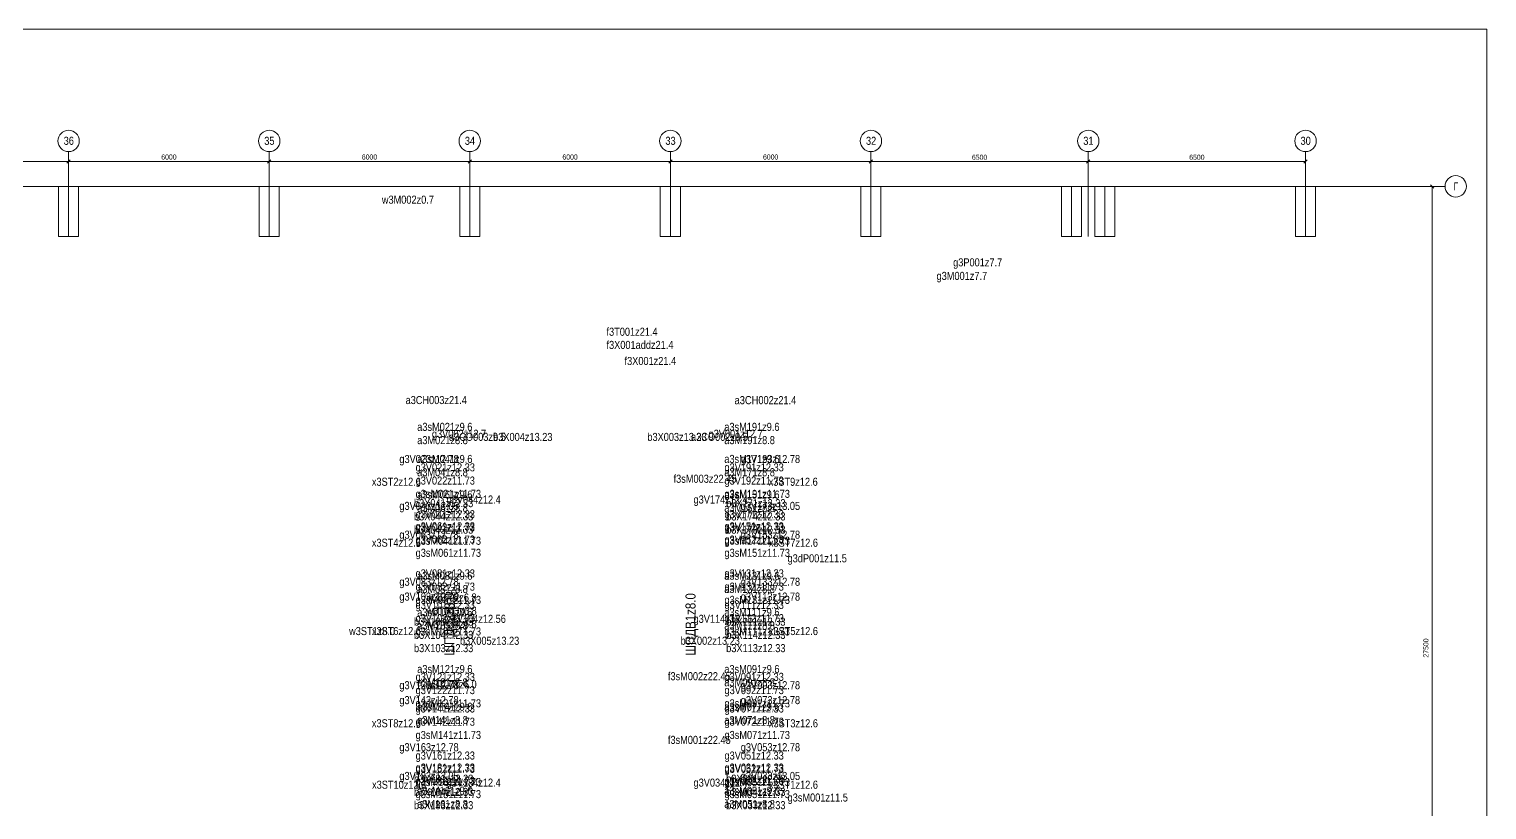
# Model space of a CAD drawing. Header units: millimetres. Extents: x 592 to 86706, y -44989 to -450.
# Drawn here: x 43101 to 86706, y -23796 to -450 of the extents above; entities that cross this region are included whole.
import ezdxf

# ---------------------------------------------------------------- set-up
doc = ezdxf.new("R2010")
doc.units = ezdxf.units.MM
doc.header["$MEASUREMENT"] = 0
doc.linetypes.add('осеваяX2', pattern=[4, 2.5, -0.5, 0.5, -0.5])
for name, color, linetype, lineweight in [('plan_params_1_2_reg_Ном._пера__7', 7, 'Continuous', 15), ('plan_params_air_Ном._пера__7', 7, 'Continuous', 15), ('plan_params_burnSt_Ном._пера__1', 7, 'Continuous', 15), ('plan_params_burnSt_Ном._пера__7', 7, 'Continuous', 15), ('plan_params_gas_Ном._пера__1', 7, 'Continuous', 15), ('plan_params_ign_Ном._пера__7', 7, 'Continuous', 15), ('plan_params_racks_Ном._пера__7', 7, 'Continuous', 15), ('plan_params_saf_Ном._пера__7', 7, 'Continuous', 15), ('plan_params_smoke_Ном._пера__1', 7, 'Continuous', 15), ('plan_params_water_Ном._пера__1', 7, 'Continuous', 15), ('plan_static#1_Ном._пера__1', 7, 'Continuous', 15), ('plan_static#1_Ном._пера__7', 7, 'Continuous', 15)]:
    doc.layers.add(name, color=color, linetype=linetype, lineweight=lineweight)
doc.styles.add('СГЕНЕРИР_СТИЛЬ_1', font='')
doc.styles.get('СГЕНЕРИР_СТИЛЬ_1').set_extended_font_data('Arial Narrow')

msp = doc.modelspace()

# ---------------------------------------------------------------- linework, layer by layer
at = {"layer": 'plan_static#1_Ном._пера__1', "color": 7, "linetype": 'осеваяX2', "lineweight": 15}
for p, q in [((44282, -6651), (44282, -4112)), ((50282, -6651), (50282, -4112)), ((56282, -6651), (56282, -4112)), ((62282, -6651), (62282, -4112)), ((68282, -6651), (68282, -4112)), ((74782, -6651), (74782, -4112)), ((81282, -6651), (81282, -4112)), ((74282, -6651), (74282, -5151)), ((75282, -6651), (75282, -5151)), ((84228, -5151), (85457, -5151))]:
    msp.add_line(p, q, dxfattribs=at)
at = {"layer": 'plan_static#1_Ном._пера__7', "color": 7, "linetype": 'Continuous', "lineweight": 15}
for p, q in [((44282, -4608), (44282, -4355)), ((50282, -4608), (50282, -4355)), ((56282, -4608), (56282, -4355)), ((44282, -4405), (38282, -4405)), ((50282, -4405), (44282, -4405)), ((56282, -4405), (50282, -4405)), ((62282, -4405), (56282, -4405)), ((68282, -4405), (62282, -4405)), ((74782, -4405), (68282, -4405)), ((81282, -4405), (74782, -4405)), ((1982, -5151), (84228, -5151)), ((84850, -5151), (85118, -5151)), ((85068, -32651), (85068, -5151)), ((67982, -6500), (67982, -6350)), ((80982, -6500), (80982, -6350))]:
    msp.add_line(p, q, dxfattribs=at)
for points in [[(592, -44989), (86706, -44989), (86706, -450), (592, -450)], [(43982, -6651), (44582, -6651), (44582, -5151), (43982, -5151)], [(49982, -6651), (50582, -6651), (50582, -5151), (49982, -5151)], [(55982, -6651), (56582, -6651), (56582, -5151), (55982, -5151)], [(61982, -6651), (62582, -6651), (62582, -5151), (61982, -5151)], [(67982, -6651), (68582, -6651), (68582, -5151), (67982, -5151)], [(73982, -6651), (74582, -6651), (74582, -5151), (73982, -5151)], [(74982, -6651), (75582, -6651), (75582, -5151), (74982, -5151)], [(80982, -6651), (81582, -6651), (81582, -5151), (80982, -5151)]]:
    msp.add_lwpolyline(points, close=True, dxfattribs=at)
for points in [[(44332, -4355), (44232, -4455)], [(50332, -4355), (50232, -4455)], [(56332, -4355), (56232, -4455)], [(62232, -4455), (62332, -4355)], [(68232, -4455), (68332, -4355)], [(74732, -4455), (74832, -4355)], [(81232, -4455), (81332, -4355)], [(85118, -5201), (85018, -5101)]]:
    msp.add_lwpolyline(points, dxfattribs=at)
for centre in [(44282, -3792), (50282, -3792), (56282, -3792), (62282, -3792), (68282, -3792), (74782, -3792), (81282, -3792), (85777, -5151)]:
    msp.add_circle(centre, 320, dxfattribs=at)

# ---------------------------------------------------------------- texts
at = {"layer": 'plan_params_1_2_reg_Ном._пера__7', "color": 7, "linetype": 'Continuous', "lineweight": 15, "char_height": 240, "attachment_point": 1, "line_spacing_factor": 0.990084, "style": 'СГЕНЕРИР_СТИЛЬ_1'}
for s, insert in [('\\A1;{\\pql;\\fArial Narrow|b0|i0|c204|p34;g3V\\fArial Narrow|b0|i0|c204|p34;02\\fArial Narrow|b0|i0|c204|p34;1z12.33\\P\\pql;\\fArial Narrow|b0|i0|c204|p34;g3V\\fArial Narrow|b0|i0|c204|p34;02\\fArial Narrow|b0|i0|c204|p34;2z11.73\\P\\pql;\\fArial Narrow|b0|i0|c204|p34;g3sM\\fArial Narrow|b0|i0|c204|p34;02\\fArial Narrow|b0|i0|c204|p34;1z11.73}', (54662, -13434)), ('\\A1;{\\pql;\\fArial Narrow|b0|i0|c204|p34;g3V1\\fArial Narrow|b0|i0|c204|p34;9\\fArial Narrow|b0|i0|c204|p34;1z12.33\\P\\pql;\\fArial Narrow|b0|i0|c204|p34;g3V1\\fArial Narrow|b0|i0|c204|p34;9\\fArial Narrow|b0|i0|c204|p34;2z11.73\\P\\pql;\\fArial Narrow|b0|i0|c204|p34;g3sM1\\fArial Narrow|b0|i0|c204|p34;9\\fArial Narrow|b0|i0|c204|p34;1z11.73}', (63902, -13434)), ('\\A1;{\\pql;\\fArial Narrow|b0|i0|c204|p34;g3V\\fArial Narrow|b0|i0|c204|p34;0\\fArial Narrow|b0|i0|c204|p34;4\\fArial Narrow|b0|i0|c204|p34;1z12.33\\P\\pql;\\fArial Narrow|b0|i0|c204|p34;g3V0\\fArial Narrow|b0|i0|c204|p34;4\\fArial Narrow|b0|i0|c204|p34;2z11.73\\P\\pql;\\fArial Narrow|b0|i0|c204|p34;g3sM0\\fArial Narrow|b0|i0|c204|p34;4\\fArial Narrow|b0|i0|c204|p34;1z11.73}', (54662, -14837)), ('\\A1;{\\pql;\\fArial Narrow|b0|i0|c204|p34;g3V\\fArial Narrow|b0|i0|c204|p34;0\\fArial Narrow|b0|i0|c204|p34;6\\fArial Narrow|b0|i0|c204|p34;1z12.33\\P\\pql;\\fArial Narrow|b0|i0|c204|p34;g3V0\\fArial Narrow|b0|i0|c204|p34;6\\fArial Narrow|b0|i0|c204|p34;2z11.73\\P\\pql;\\fArial Narrow|b0|i0|c204|p34;g3sM0\\fArial Narrow|b0|i0|c204|p34;6\\fArial Narrow|b0|i0|c204|p34;1z11.73}', (54662, -15197)), ('\\A1;{\\pql;\\fArial Narrow|b0|i0|c204|p34;g3V1\\fArial Narrow|b0|i0|c204|p34;7\\fArial Narrow|b0|i0|c204|p34;1z12.33\\P\\pql;\\fArial Narrow|b0|i0|c204|p34;g3V1\\fArial Narrow|b0|i0|c204|p34;7\\fArial Narrow|b0|i0|c204|p34;2z11.73\\P\\pql;\\fArial Narrow|b0|i0|c204|p34;g3sM1\\fArial Narrow|b0|i0|c204|p34;7\\fArial Narrow|b0|i0|c204|p34;1z11.73}', (63902, -14835)), ('\\A1;{\\pql;\\fArial Narrow|b0|i0|c204|p34;g3V1\\fArial Narrow|b0|i0|c204|p34;5\\fArial Narrow|b0|i0|c204|p34;1z12.33\\P\\pql;\\fArial Narrow|b0|i0|c204|p34;g3V1\\fArial Narrow|b0|i0|c204|p34;5\\fArial Narrow|b0|i0|c204|p34;2z11.73\\P\\pql;\\fArial Narrow|b0|i0|c204|p34;g3sM1\\fArial Narrow|b0|i0|c204|p34;5\\fArial Narrow|b0|i0|c204|p34;1z11.73}', (63902, -15197)), ('\\A1;{\\pql;\\fArial Narrow|b0|i0|c204|p34;g3V\\fArial Narrow|b0|i0|c204|p34;08\\fArial Narrow|b0|i0|c204|p34;1z12.33\\P\\pql;\\fArial Narrow|b0|i0|c204|p34;g3V\\fArial Narrow|b0|i0|c204|p34;08\\fArial Narrow|b0|i0|c204|p34;2z11.73\\P\\pql;\\fArial Narrow|b0|i0|c204|p34;g3sM\\fArial Narrow|b0|i0|c204|p34;08\\fArial Narrow|b0|i0|c204|p34;1z11.73}', (54662, -16605)), ('\\A1;{\\pql;\\fArial Narrow|b0|i0|c204|p34;g3V\\fArial Narrow|b0|i0|c204|p34;13\\fArial Narrow|b0|i0|c204|p34;1z12.33\\P\\pql;\\fArial Narrow|b0|i0|c204|p34;g3V1\\fArial Narrow|b0|i0|c204|p34;3\\fArial Narrow|b0|i0|c204|p34;2z11.73\\P\\pql;\\fArial Narrow|b0|i0|c204|p34;g3sM1\\fArial Narrow|b0|i0|c204|p34;3\\fArial Narrow|b0|i0|c204|p34;1z11.73}', (63902, -16605)), ('\\A1;{\\pql;\\fArial Narrow|b0|i0|c204|p34;g3V\\fArial Narrow|b0|i0|c204|p34;1\\fArial Narrow|b0|i0|c204|p34;0\\fArial Narrow|b0|i0|c204|p34;1z12.33\\P\\pql;\\fArial Narrow|b0|i0|c204|p34;g3V1\\fArial Narrow|b0|i0|c204|p34;0\\fArial Narrow|b0|i0|c204|p34;2z11.73\\P\\pql;\\fArial Narrow|b0|i0|c204|p34;g3sM1\\fArial Narrow|b0|i0|c204|p34;0\\fArial Narrow|b0|i0|c204|p34;1z11.73}', (54662, -17549)), ('\\A1;{\\pql;\\fArial Narrow|b0|i0|c204|p34;g3V\\fArial Narrow|b0|i0|c204|p34;11\\fArial Narrow|b0|i0|c204|p34;1z12.33\\P\\pql;\\fArial Narrow|b0|i0|c204|p34;g3V\\fArial Narrow|b0|i0|c204|p34;11\\fArial Narrow|b0|i0|c204|p34;2z11.73\\P\\pql;\\fArial Narrow|b0|i0|c204|p34;g3sM\\fArial Narrow|b0|i0|c204|p34;11\\fArial Narrow|b0|i0|c204|p34;1z11.73}', (63902, -17549)), ('\\A1;{\\pql;\\fArial Narrow|b0|i0|c204|p34;g3V\\fArial Narrow|b0|i0|c204|p34;1\\fArial Narrow|b0|i0|c204|p34;2\\fArial Narrow|b0|i0|c204|p34;1z12.33\\P\\pql;\\fArial Narrow|b0|i0|c204|p34;g3V1\\fArial Narrow|b0|i0|c204|p34;2\\fArial Narrow|b0|i0|c204|p34;2z11.73\\P\\pql;\\fArial Narrow|b0|i0|c204|p34;g3sM1\\fArial Narrow|b0|i0|c204|p34;2\\fArial Narrow|b0|i0|c204|p34;1z11.73}', (54662, -19699)), ('\\A1;{\\pql;\\fArial Narrow|b0|i0|c204|p34;g3V0\\fArial Narrow|b0|i0|c204|p34;9\\fArial Narrow|b0|i0|c204|p34;1z12.33\\P\\pql;\\fArial Narrow|b0|i0|c204|p34;g3V0\\fArial Narrow|b0|i0|c204|p34;9\\fArial Narrow|b0|i0|c204|p34;2z11.73\\P\\pql;\\fArial Narrow|b0|i0|c204|p34;g3sM0\\fArial Narrow|b0|i0|c204|p34;9\\fArial Narrow|b0|i0|c204|p34;1z11.73}', (63902, -19699)), ('\\A1;{\\pql;\\fArial Narrow|b0|i0|c204|p34;g3V\\fArial Narrow|b0|i0|c204|p34;1\\fArial Narrow|b0|i0|c204|p34;4\\fArial Narrow|b0|i0|c204|p34;1z12.33\\P\\pql;\\fArial Narrow|b0|i0|c204|p34;g3V1\\fArial Narrow|b0|i0|c204|p34;4\\fArial Narrow|b0|i0|c204|p34;2z11.73\\P\\pql;\\fArial Narrow|b0|i0|c204|p34;g3sM1\\fArial Narrow|b0|i0|c204|p34;4\\fArial Narrow|b0|i0|c204|p34;1z11.73}', (54662, -20645)), ('\\A1;{\\pql;\\fArial Narrow|b0|i0|c204|p34;g3V0\\fArial Narrow|b0|i0|c204|p34;7\\fArial Narrow|b0|i0|c204|p34;1z12.33\\P\\pql;\\fArial Narrow|b0|i0|c204|p34;g3V0\\fArial Narrow|b0|i0|c204|p34;7\\fArial Narrow|b0|i0|c204|p34;2z11.73\\P\\pql;\\fArial Narrow|b0|i0|c204|p34;g3sM0\\fArial Narrow|b0|i0|c204|p34;7\\fArial Narrow|b0|i0|c204|p34;1z11.73}', (63902, -20645)), ('\\A1;{\\pql;\\fArial Narrow|b0|i0|c204|p34;g3V\\fArial Narrow|b0|i0|c204|p34;1\\fArial Narrow|b0|i0|c204|p34;6\\fArial Narrow|b0|i0|c204|p34;1z12.33\\P\\pql;\\fArial Narrow|b0|i0|c204|p34;g3V1\\fArial Narrow|b0|i0|c204|p34;6\\fArial Narrow|b0|i0|c204|p34;2z11.73\\P\\pql;\\fArial Narrow|b0|i0|c204|p34;g3sM1\\fArial Narrow|b0|i0|c204|p34;6\\fArial Narrow|b0|i0|c204|p34;1z11.73}', (54662, -22053)), ('\\A1;{\\pql;\\fArial Narrow|b0|i0|c204|p34;g3V0\\fArial Narrow|b0|i0|c204|p34;5\\fArial Narrow|b0|i0|c204|p34;1z12.33\\P\\pql;\\fArial Narrow|b0|i0|c204|p34;g3V0\\fArial Narrow|b0|i0|c204|p34;5\\fArial Narrow|b0|i0|c204|p34;2z11.73\\P\\pql;\\fArial Narrow|b0|i0|c204|p34;g3sM0\\fArial Narrow|b0|i0|c204|p34;5\\fArial Narrow|b0|i0|c204|p34;1z11.73}', (63902, -22053)), ('\\A1;{\\pql;\\fArial Narrow|b0|i0|c204|p34;g3V\\fArial Narrow|b0|i0|c204|p34;18\\fArial Narrow|b0|i0|c204|p34;1z12.33\\P\\pql;\\fArial Narrow|b0|i0|c204|p34;g3V\\fArial Narrow|b0|i0|c204|p34;18\\fArial Narrow|b0|i0|c204|p34;2z11.73\\P\\pql;\\fArial Narrow|b0|i0|c204|p34;g3sM\\fArial Narrow|b0|i0|c204|p34;18\\fArial Narrow|b0|i0|c204|p34;1z11.73}', (54662, -22413)), ('\\A1;{\\pql;\\fArial Narrow|b0|i0|c204|p34;g3V0\\fArial Narrow|b0|i0|c204|p34;3\\fArial Narrow|b0|i0|c204|p34;1z12.33\\P\\pql;\\fArial Narrow|b0|i0|c204|p34;g3V0\\fArial Narrow|b0|i0|c204|p34;3\\fArial Narrow|b0|i0|c204|p34;2z11.73\\P\\pql;\\fArial Narrow|b0|i0|c204|p34;g3sM0\\fArial Narrow|b0|i0|c204|p34;3\\fArial Narrow|b0|i0|c204|p34;1z11.73}', (63902, -22413))]:
    msp.add_mtext(s, dxfattribs=dict(at, insert=insert))
at = {"layer": 'plan_params_air_Ном._пера__7', "color": 7, "linetype": 'Continuous', "lineweight": 15, "char_height": 240, "attachment_point": 1, "line_spacing_factor": 0.992811, "style": 'СГЕНЕРИР_СТИЛЬ_1'}
for s, insert in [('\\A1;{\\pql;\\fArial Narrow|b0|i0|c204|p34;a3sM\\fArial Narrow|b0|i0|c204|p34;02\\fArial Narrow|b0|i0|c204|p34;1z9.6\\P\\pql;\\fArial Narrow|b0|i0|c204|p34;a3M\\fArial Narrow|b0|i0|c204|p34;02\\fArial Narrow|b0|i0|c204|p34;1z8.8}', (54710, -12223)), ('\\A1;{\\pql;\\fArial Narrow|b0|i0|c204|p34;a3sM1\\fArial Narrow|b0|i0|c204|p34;9\\fArial Narrow|b0|i0|c204|p34;1z9.6\\P\\pql;\\fArial Narrow|b0|i0|c204|p34;a3M1\\fArial Narrow|b0|i0|c204|p34;9\\fArial Narrow|b0|i0|c204|p34;1z8.8}', (63896, -12223)), ('\\A1;{\\pql;\\fArial Narrow|b0|i0|c204|p34;a3sM\\fArial Narrow|b0|i0|c204|p34;04\\fArial Narrow|b0|i0|c204|p34;1z9.6\\P\\pql;\\fArial Narrow|b0|i0|c204|p34;a3M\\fArial Narrow|b0|i0|c204|p34;04\\fArial Narrow|b0|i0|c204|p34;1z8.8}', (54710, -13183)), ('\\A1;{\\pql;\\fArial Narrow|b0|i0|c204|p34;a3sM1\\fArial Narrow|b0|i0|c204|p34;7\\fArial Narrow|b0|i0|c204|p34;1z9.6\\P\\pql;\\fArial Narrow|b0|i0|c204|p34;a3M1\\fArial Narrow|b0|i0|c204|p34;7\\fArial Narrow|b0|i0|c204|p34;1z8.8}', (63896, -13183)), ('\\A1;{\\pql;\\fArial Narrow|b0|i0|c204|p34;a3sM\\fArial Narrow|b0|i0|c204|p34;06\\fArial Narrow|b0|i0|c204|p34;1z9.6\\P\\pql;\\fArial Narrow|b0|i0|c204|p34;a3M\\fArial Narrow|b0|i0|c204|p34;06\\fArial Narrow|b0|i0|c204|p34;1z8.8}', (54710, -14250)), ('\\A1;{\\pql;\\fArial Narrow|b0|i0|c204|p34;a3sM1\\fArial Narrow|b0|i0|c204|p34;5\\fArial Narrow|b0|i0|c204|p34;1z9.6\\P\\pql;\\fArial Narrow|b0|i0|c204|p34;a3M1\\fArial Narrow|b0|i0|c204|p34;5\\fArial Narrow|b0|i0|c204|p34;1z8.8}', (63896, -14250)), ('\\A1;{\\pql;\\fArial Narrow|b0|i0|c204|p34;a3sM\\fArial Narrow|b0|i0|c204|p34;08\\fArial Narrow|b0|i0|c204|p34;1z9.6\\P\\pql;\\fArial Narrow|b0|i0|c204|p34;a3M\\fArial Narrow|b0|i0|c204|p34;08\\fArial Narrow|b0|i0|c204|p34;1z8.8}', (54710, -16675)), ('\\A1;{\\pql;\\fArial Narrow|b0|i0|c204|p34;a3sM1\\fArial Narrow|b0|i0|c204|p34;3\\fArial Narrow|b0|i0|c204|p34;1z9.6\\P\\pql;\\fArial Narrow|b0|i0|c204|p34;a3M1\\fArial Narrow|b0|i0|c204|p34;3\\fArial Narrow|b0|i0|c204|p34;1z8.8}', (63896, -16675)), ('\\A1;{\\pql;\\fArial Narrow|b0|i0|c204|p34;a3sM1\\fArial Narrow|b0|i0|c204|p34;0\\fArial Narrow|b0|i0|c204|p34;1z9.6\\P\\pql;\\fArial Narrow|b0|i0|c204|p34;a3M1\\fArial Narrow|b0|i0|c204|p34;0\\fArial Narrow|b0|i0|c204|p34;1z8.8}', (54710, -17769)), ('\\A1;{\\pql;\\fArial Narrow|b0|i0|c204|p34;a3sM\\fArial Narrow|b0|i0|c204|p34;11\\fArial Narrow|b0|i0|c204|p34;1z9.6\\P\\pql;\\fArial Narrow|b0|i0|c204|p34;a3M\\fArial Narrow|b0|i0|c204|p34;11\\fArial Narrow|b0|i0|c204|p34;1z8.8}', (63896, -17769)), ('\\A1;{\\pql;\\fArial Narrow|b0|i0|c204|p34;a3sM1\\fArial Narrow|b0|i0|c204|p34;2\\fArial Narrow|b0|i0|c204|p34;1z9.6\\P\\pql;\\fArial Narrow|b0|i0|c204|p34;a3M1\\fArial Narrow|b0|i0|c204|p34;2\\fArial Narrow|b0|i0|c204|p34;1z8.8}', (54710, -19465)), ('\\A1;{\\pql;\\fArial Narrow|b0|i0|c204|p34;a3sM0\\fArial Narrow|b0|i0|c204|p34;9\\fArial Narrow|b0|i0|c204|p34;1z9.6\\P\\pql;\\fArial Narrow|b0|i0|c204|p34;a3M0\\fArial Narrow|b0|i0|c204|p34;9\\fArial Narrow|b0|i0|c204|p34;1z8.8}', (63896, -19465)), ('\\A1;{\\pql;\\fArial Narrow|b0|i0|c204|p34;a3sM\\fArial Narrow|b0|i0|c204|p34;14\\fArial Narrow|b0|i0|c204|p34;1z9.6\\P\\pql;\\fArial Narrow|b0|i0|c204|p34;a3M\\fArial Narrow|b0|i0|c204|p34;14\\fArial Narrow|b0|i0|c204|p34;1z8.8}', (54710, -20593)), ('\\A1;{\\pql;\\fArial Narrow|b0|i0|c204|p34;a3sM0\\fArial Narrow|b0|i0|c204|p34;7\\fArial Narrow|b0|i0|c204|p34;1z9.6\\P\\pql;\\fArial Narrow|b0|i0|c204|p34;a3M0\\fArial Narrow|b0|i0|c204|p34;7\\fArial Narrow|b0|i0|c204|p34;1z8.8}', (63896, -20593)), ('\\A1;{\\pql;\\fArial Narrow|b0|i0|c204|p34;a3sM\\fArial Narrow|b0|i0|c204|p34;16\\fArial Narrow|b0|i0|c204|p34;1z9.6\\P\\pql;\\fArial Narrow|b0|i0|c204|p34;a3M\\fArial Narrow|b0|i0|c204|p34;16\\fArial Narrow|b0|i0|c204|p34;1z8.8}', (54710, -23104)), ('\\A1;{\\pql;\\fArial Narrow|b0|i0|c204|p34;a3sM0\\fArial Narrow|b0|i0|c204|p34;5\\fArial Narrow|b0|i0|c204|p34;1z9.6\\P\\pql;\\fArial Narrow|b0|i0|c204|p34;a3M0\\fArial Narrow|b0|i0|c204|p34;5\\fArial Narrow|b0|i0|c204|p34;1z8.8}', (63896, -23104))]:
    msp.add_mtext(s, dxfattribs=dict(at, insert=insert))
at = {"layer": 'plan_params_burnSt_Ном._пера__1', "color": 7, "linetype": 'Continuous', "lineweight": 15, "char_height": 240, "style": 'СГЕНЕРИР_СТИЛЬ_1'}
for s, insert, attachment_point in [('\\A1;{\\pql;\\fArial Narrow|b0|i0|c204|p34;x3ST2z12.6}', (53353, -13865), 1), ('\\A1;{\\pql;\\fArial Narrow|b0|i0|c204|p34;x3ST9z12.\\fArial Narrow|b0|i0|c204|p34;6}', (65223, -13865), 1), ('\\A1;{\\pql;\\fArial Narrow|b0|i0|c204|p34;x3ST4z12.6}', (53353, -15688), 1), ('\\A1;{\\pqc;\\fArial Narrow|b0|i0|c204|p34;x3ST7z12.6}', (65963, -15688), 2), ('\\A1;{\\pql;\\fArial Narrow|b0|i0|c204|p34;x3ST6z12.6}', (53353, -18330), 1), ('\\A1;{\\pqc;\\fArial Narrow|b0|i0|c204|p34;x3ST5z12.6}', (65963, -18330), 2), ('\\A1;{\\pql;\\fArial Narrow|b0|i0|c204|p34;x3ST8z12.6}', (53353, -21088), 1), ('\\A1;{\\pqc;\\fArial Narrow|b0|i0|c204|p34;x3ST10z12.6}', (54169, -22925), 2)]:
    msp.add_mtext(s, dxfattribs=dict(at, insert=insert, attachment_point=attachment_point))
at = {"layer": 'plan_params_burnSt_Ном._пера__7', "color": 7, "linetype": 'Continuous', "lineweight": 15, "char_height": 240, "attachment_point": 2, "style": 'СГЕНЕРИР_СТИЛЬ_1'}
for s, insert in [('\\A1;{\\pqc;\\fArial Narrow|b0|i0|c204|p34;x3ST3z12.6}', (65963, -21088)), ('\\A1;{\\pqc;\\fArial Narrow|b0|i0|c204|p34;x3ST1z12.6}', (65963, -22925))]:
    msp.add_mtext(s, dxfattribs=dict(at, insert=insert))
at = {"layer": 'plan_params_gas_Ном._пера__1', "color": 7, "linetype": 'Continuous', "lineweight": 15, "char_height": 240, "attachment_point": 2, "style": 'СГЕНЕРИР_СТИЛЬ_1'}
for s, insert in [('\\A1;{\\pqc;\\fArial Narrow|b0|i0|c204|p34;g3P001z\\fArial Narrow|b0|i0|c204|p34;7.7}', (71475, -7304)), ('\\A1;{\\pqc;\\fArial Narrow|b0|i0|c204|p34;g3\\fArial Narrow|b0|i0|c204|p34;M\\fArial Narrow|b0|i0|c204|p34;001z7.7}', (71002, -7709)), ('\\A1;{\\pqc;\\fArial Narrow|b0|i0|c204|p34;g3V00\\fArial Narrow|b0|i0|c204|p34;2\\fArial Narrow|b0|i0|c204|p34;z12.7}', (55960, -12430)), ('\\A1;{\\pqc;\\fArial Narrow|b0|i0|c204|p34;b3X00\\fArial Narrow|b0|i0|c204|p34;4\\fArial Narrow|b0|i0|c204|p34;z13.23}', (57868, -12525)), ('\\A1;{\\pqc;\\fArial Narrow|b0|i0|c204|p34;b3X00\\fArial Narrow|b0|i0|c204|p34;3\\fArial Narrow|b0|i0|c204|p34;z13.23}', (62481, -12525)), ('\\A1;{\\pqc;\\fArial Narrow|b0|i0|c204|p34;g3V001z\\fArial Narrow|b0|i0|c204|p34;12\\fArial Narrow|b0|i0|c204|p34;.\\fArial Narrow|b0|i0|c204|p34;7}', (64235, -12430)), ('\\A1;{\\pqc;\\fArial Narrow|b0|i0|c204|p34;g3dP001z\\fArial Narrow|b0|i0|c204|p34;11.5}', (66675, -16154)), ('\\A1;{\\pqc;\\fArial Narrow|b0|i0|c204|p34;b3X00\\fArial Narrow|b0|i0|c204|p34;5\\fArial Narrow|b0|i0|c204|p34;z13.23}', (56875, -18620)), ('\\A1;{\\pqc;\\fArial Narrow|b0|i0|c204|p34;b3X00\\fArial Narrow|b0|i0|c204|p34;2\\fArial Narrow|b0|i0|c204|p34;z13.23}', (63475, -18620)), ('\\A1;{\\pqc;\\fArial Narrow|b0|i0|c204|p34;g3sM001z11.5}', (66691, -23308))]:
    msp.add_mtext(s, dxfattribs=dict(at, insert=insert))
at = {"layer": 'plan_params_ign_Ном._пера__7', "color": 7, "linetype": 'Continuous', "lineweight": 15, "char_height": 240, "attachment_point": 1, "line_spacing_factor": 0.989327, "style": 'СГЕНЕРИР_СТИЛЬ_1'}
for s, insert in [('\\A1;{\\pql;\\fArial Narrow|b0|i0|c204|p34;b3X041z12.33\\P\\pql;\\fArial Narrow|b0|i0|c204|p34;b3X044\\fArial Narrow|b0|i0|c204|p34;z\\fArial Narrow|b0|i0|c204|p34;12.33\\P\\pql;\\fArial Narrow|b0|i0|c204|p34;b3X043z12.33}', (54613, -14505)), ('\\A1;{\\pql;\\fArial Narrow|b0|i0|c204|p34;b3X171z12.33\\P\\pql;\\fArial Narrow|b0|i0|c204|p34;b3X17\\fArial Narrow|b0|i0|c204|p34;4\\fArial Narrow|b0|i0|c204|p34;z12.33\\P\\pql;\\fArial Narrow|b0|i0|c204|p34;b3X173z12.33}', (63952, -14506)), ('\\A1;{\\pql;\\fArial Narrow|b0|i0|c204|p34;b3X101z12.33\\P\\pql;\\fArial Narrow|b0|i0|c204|p34;b3X10\\fArial Narrow|b0|i0|c204|p34;4\\fArial Narrow|b0|i0|c204|p34;z12.33\\P\\pql;\\fArial Narrow|b0|i0|c204|p34;b3X103z12.33}', (54613, -18049)), ('\\A1;{\\pql;\\fArial Narrow|b0|i0|c204|p34;b3X111z12.33\\P\\pql;\\fArial Narrow|b0|i0|c204|p34;b3X114z12.33\\P\\pql;\\fArial Narrow|b0|i0|c204|p34;b3X113z12.33}', (63952, -18049)), ('\\A1;{\\pql;\\fArial Narrow|b0|i0|c204|p34;b3X181z12.33\\P\\pql;\\fArial Narrow|b0|i0|c204|p34;b3X18\\fArial Narrow|b0|i0|c204|p34;4\\fArial Narrow|b0|i0|c204|p34;z12.33\\P\\pql;\\fArial Narrow|b0|i0|c204|p34;b3X183z12.33}', (54613, -22745)), ('\\A1;{\\pql;\\fArial Narrow|b0|i0|c204|p34;b3X031z12.33\\P\\pql;\\fArial Narrow|b0|i0|c204|p34;b3X03\\fArial Narrow|b0|i0|c204|p34;4\\fArial Narrow|b0|i0|c204|p34;z12.33\\P\\pql;\\fArial Narrow|b0|i0|c204|p34;b3X033z12.33}', (63952, -22745))]:
    msp.add_mtext(s, dxfattribs=dict(at, insert=insert))
at = {"layer": 'plan_params_ign_Ном._пера__7', "color": 7, "linetype": 'Continuous', "lineweight": 15, "char_height": 240, "attachment_point": 1, "style": 'СГЕНЕРИР_СТИЛЬ_1'}
for s, insert in [('\\A1;{\\pql;\\fArial Narrow|b0|i0|c204|p34;g3V\\fArial Narrow|b0|i0|c204|p34;04\\fArial Narrow|b0|i0|c204|p34;4z12.4}', (55588, -14396)), ('\\A1;{\\pql;\\fArial Narrow|b0|i0|c204|p34;g3V\\fArial Narrow|b0|i0|c204|p34;17\\fArial Narrow|b0|i0|c204|p34;4z12.4}', (62976, -14396)), ('\\A1;{\\pql;\\fArial Narrow|b0|i0|c204|p34;g3V\\fArial Narrow|b0|i0|c204|p34;10\\fArial Narrow|b0|i0|c204|p34;4z12.56}', (55588, -17964)), ('\\A1;{\\pql;\\fArial Narrow|b0|i0|c204|p34;g3V1\\fArial Narrow|b0|i0|c204|p34;1\\fArial Narrow|b0|i0|c204|p34;4z12.\\fArial Narrow|b0|i0|c204|p34;56}', (62976, -17964)), ('\\A1;{\\pql;\\fArial Narrow|b0|i0|c204|p34;g3V\\fArial Narrow|b0|i0|c204|p34;18\\fArial Narrow|b0|i0|c204|p34;4z12.4}', (55588, -22862)), ('\\A1;{\\pql;\\fArial Narrow|b0|i0|c204|p34;g3V034z12.4}', (62976, -22862))]:
    msp.add_mtext(s, dxfattribs=dict(at, insert=insert))
at = {"layer": 'plan_params_racks_Ном._пера__7', "color": 7, "linetype": 'Continuous', "lineweight": 15, "char_height": 300, "attachment_point": 1, "rotation": 90, "style": 'СГЕНЕРИР_СТИЛЬ_1'}
for s, insert in [('\\A1;{\\pql;\\fArial Narrow|b0|i0|c204|p34;ШПДВ\\fArial Narrow|b0|i0|c204|p34;2\\fArial Narrow|b0|i0|c204|p34;z8.0}', (55521, -19182)), ('\\A1;{\\pql;\\fArial Narrow|b0|i0|c204|p34;ШПДВ1\\fArial Narrow|b0|i0|c204|p34;z8.0}', (62735, -19182))]:
    msp.add_mtext(s, dxfattribs=dict(at, insert=insert))
at = {"layer": 'plan_params_saf_Ном._пера__7', "color": 7, "linetype": 'Continuous', "lineweight": 15, "char_height": 240, "attachment_point": 1, "style": 'СГЕНЕРИР_СТИЛЬ_1'}
for s, insert in [('\\A1;{\\pql;\\fArial Narrow|b0|i0|c204|p34;g3V\\fArial Narrow|b0|i0|c204|p34;02\\fArial Narrow|b0|i0|c204|p34;3z12.78}', (54176, -13184)), ('\\A1;{\\pql;\\fArial Narrow|b0|i0|c204|p34;g3V1\\fArial Narrow|b0|i0|c204|p34;9\\fArial Narrow|b0|i0|c204|p34;3z12.78}', (64389, -13184)), ('\\A1;{\\pql;\\fArial Narrow|b0|i0|c204|p34;g3V\\fArial Narrow|b0|i0|c204|p34;04\\fArial Narrow|b0|i0|c204|p34;3z13.05}', (54176, -14587)), ('\\A1;{\\pql;\\fArial Narrow|b0|i0|c204|p34;g3V173z1\\fArial Narrow|b0|i0|c204|p34;3\\fArial Narrow|b0|i0|c204|p34;.\\fArial Narrow|b0|i0|c204|p34;05}', (64389, -14587)), ('\\A1;{\\pql;\\fArial Narrow|b0|i0|c204|p34;g3V\\fArial Narrow|b0|i0|c204|p34;06\\fArial Narrow|b0|i0|c204|p34;3z12.78}', (54176, -15447)), ('\\A1;{\\pql;\\fArial Narrow|b0|i0|c204|p34;g3V1\\fArial Narrow|b0|i0|c204|p34;5\\fArial Narrow|b0|i0|c204|p34;3z12.78}', (64389, -15447)), ('\\A1;{\\pql;\\fArial Narrow|b0|i0|c204|p34;g3V\\fArial Narrow|b0|i0|c204|p34;08\\fArial Narrow|b0|i0|c204|p34;3z12.78}', (54176, -16855)), ('\\A1;{\\pql;\\fArial Narrow|b0|i0|c204|p34;g3V\\fArial Narrow|b0|i0|c204|p34;13\\fArial Narrow|b0|i0|c204|p34;3z12.78}', (64389, -16855)), ('\\A1;{\\pql;\\fArial Narrow|b0|i0|c204|p34;g3V\\fArial Narrow|b0|i0|c204|p34;10\\fArial Narrow|b0|i0|c204|p34;3z12.78}', (54176, -17299)), ('\\A1;{\\pql;\\fArial Narrow|b0|i0|c204|p34;g3V\\fArial Narrow|b0|i0|c204|p34;11\\fArial Narrow|b0|i0|c204|p34;3z12.78}', (64389, -17299)), ('\\A1;{\\pql;\\fArial Narrow|b0|i0|c204|p34;g3V1\\fArial Narrow|b0|i0|c204|p34;2\\fArial Narrow|b0|i0|c204|p34;3z12.78}', (54176, -19949)), ('\\A1;{\\pql;\\fArial Narrow|b0|i0|c204|p34;g3V0\\fArial Narrow|b0|i0|c204|p34;9\\fArial Narrow|b0|i0|c204|p34;3z12.78}', (64389, -19949)), ('\\A1;{\\pql;\\fArial Narrow|b0|i0|c204|p34;g3V1\\fArial Narrow|b0|i0|c204|p34;4\\fArial Narrow|b0|i0|c204|p34;3z12.78}', (54176, -20395)), ('\\A1;{\\pql;\\fArial Narrow|b0|i0|c204|p34;g3V0\\fArial Narrow|b0|i0|c204|p34;7\\fArial Narrow|b0|i0|c204|p34;3z12.78}', (64389, -20395)), ('\\A1;{\\pql;\\fArial Narrow|b0|i0|c204|p34;g3V1\\fArial Narrow|b0|i0|c204|p34;6\\fArial Narrow|b0|i0|c204|p34;3z12.78}', (54176, -21803)), ('\\A1;{\\pql;\\fArial Narrow|b0|i0|c204|p34;g3V0\\fArial Narrow|b0|i0|c204|p34;5\\fArial Narrow|b0|i0|c204|p34;3z12.78}', (64389, -21803)), ('\\A1;{\\pql;\\fArial Narrow|b0|i0|c204|p34;g3V1\\fArial Narrow|b0|i0|c204|p34;8\\fArial Narrow|b0|i0|c204|p34;3z13.05}', (54176, -22663)), ('\\A1;{\\pql;\\fArial Narrow|b0|i0|c204|p34;g3V033z1\\fArial Narrow|b0|i0|c204|p34;3\\fArial Narrow|b0|i0|c204|p34;.\\fArial Narrow|b0|i0|c204|p34;05}', (64389, -22663))]:
    msp.add_mtext(s, dxfattribs=dict(at, insert=insert))
at = {"layer": 'plan_params_smoke_Ном._пера__1', "color": 7, "linetype": 'Continuous', "lineweight": 15, "insert": (60372, -9379), "char_height": 240, "attachment_point": 1, "line_spacing_factor": 0.984903, "style": 'СГЕНЕРИР_СТИЛЬ_1'}
msp.add_mtext('\\A1;{\\pql;\\fArial Narrow|b0|i0|c204|p34;f3T001z21.4\\P\\pql;\\fArial Narrow|b0|i0|c204|p34;f3X001\\fArial Narrow|b0|i0|c204|p34;addz21.4}', dxfattribs=at)
at = {"layer": 'plan_params_smoke_Ном._пера__1', "color": 7, "linetype": 'Continuous', "lineweight": 15, "style": 'СГЕНЕРИР_СТИЛЬ_1'}
for s, insert, char_height, attachment_point in [('\\A1;{\\pql;\\fArial Narrow|b0|i0|c204|p34;f3X001z21.4}', (60911, -10253), 240, 1), ('\\A1;{\\pql;\\fArial Narrow|b0|i0|c204|p34;a3CH\\fArial Narrow|b0|i0|c204|p34;003z21.4}', (54362, -11422), 240, 1), ('\\A1;{\\pql;\\fArial Narrow|b0|i0|c204|p34;a3CH\\fArial Narrow|b0|i0|c204|p34;\\H0.983607x;002z21.4}', (64202, -11423), 244, 1), ('\\A1;{\\pql;\\fArial Narrow|b0|i0|c204|p34;a3CO003z9.5}', (55662, -12522), 240, 1), ('\\A1;{\\pql;\\fArial Narrow|b0|i0|c204|p34;a3CO002z9.5}', (62902, -12522), 240, 1), ('\\A1;{\\pqc;\\fArial Narrow|b0|i0|c204|p34;f3sM00\\fArial Narrow|b0|i0|c204|p34;3\\fArial Narrow|b0|i0|c204|p34;z22.45}', (63318, -13775), 240, 2), ('\\A1;{\\pqc;\\fArial Narrow|b0|i0|c204|p34;f3sM00\\fArial Narrow|b0|i0|c204|p34;2\\fArial Narrow|b0|i0|c204|p34;z22.45}', (63148, -19680), 240, 2), ('\\A1;{\\pqc;\\fArial Narrow|b0|i0|c204|p34;f3sM00\\fArial Narrow|b0|i0|c204|p34;1\\fArial Narrow|b0|i0|c204|p34;z22.45}', (63148, -21585), 240, 2)]:
    msp.add_mtext(s, dxfattribs=dict(at, insert=insert, char_height=char_height, attachment_point=attachment_point))
at = {"layer": 'plan_params_water_Ном._пера__1', "color": 7, "linetype": 'Continuous', "lineweight": 15, "char_height": 240, "attachment_point": 1, "style": 'СГЕНЕРИР_СТИЛЬ_1'}
for s, insert in [('\\A1;{\\pql;\\fArial Narrow|b0|i0|c204|p34;w3M002z0.7}', (53652, -5429)), ('\\A1;{\\pql;\\fArial Narrow|b0|i0|c204|p34;w3ST1z8.0}', (52672, -18330)), ('\\A1;{\\pql;\\fArial Narrow|b0|i0|c204|p34;w3T001z6.0}', (54990, -19925))]:
    msp.add_mtext(s, dxfattribs=dict(at, insert=insert))
at = {"layer": 'plan_params_water_Ном._пера__1', "color": 7, "linetype": 'Continuous', "lineweight": 15, "insert": (54990, -17325), "char_height": 240, "attachment_point": 1, "line_spacing_factor": 0.989327, "style": 'СГЕНЕРИР_СТИЛЬ_1'}
msp.add_mtext('\\A1;{\\pql;\\fArial Narrow|b0|i0|c204|p34;w3T002z6.8\\P\\pql;\\fArial Narrow|b0|i0|c204|p34;w3T003z6.8\\P\\pql;\\fArial Narrow|b0|i0|c204|p34;w3T004z6.8}', dxfattribs=at)
at = {"layer": 'plan_static#1_Ном._пера__7', "color": 7, "linetype": 'Continuous', "lineweight": 15, "attachment_point": 5, "style": 'СГЕНЕРИР_СТИЛЬ_1'}
for s, insert, char_height in [('\\A1;{\\pqc;\\fArial Narrow|b0|i0|c204|p34;3\\fArial Narrow|b0|i0|c204|p34;6}', (44287, -3790), 240), ('\\A1;{\\pqc;\\fArial Narrow|b0|i0|c204|p34;3\\fArial Narrow|b0|i0|c204|p34;5}', (50287, -3790), 240), ('\\A1;{\\pqc;\\fArial Narrow|b0|i0|c204|p34;34}', (56287, -3790), 240), ('\\A1;{\\pqc;\\fArial Narrow|b0|i0|c204|p34;33}', (62287, -3790), 240), ('\\A1;{\\pqc;\\fArial Narrow|b0|i0|c204|p34;32}', (68287, -3790), 240), ('\\A1;{\\pqc;\\fArial Narrow|b0|i0|c204|p34;31}', (74787, -3790), 240), ('\\A1;{\\pqc;\\fArial Narrow|b0|i0|c204|p34;3\\fArial Narrow|b0|i0|c204|p34;0}', (81287, -3790), 240), ('\\A1;{\\pqc;\\fArial Narrow|b0|i0|c204|p34;6000}', (47282, -4275), 150), ('\\A1;{\\pqc;\\fArial Narrow|b0|i0|c204|p34;6000}', (53282, -4275), 150), ('\\A1;{\\pqc;\\fArial Narrow|b0|i0|c204|p34;6000}', (59282, -4275), 150), ('\\A1;{\\pqc;\\fArial Narrow|b0|i0|c204|p34;6000}', (65282, -4275), 150), ('\\A1;{\\pqc;\\fArial Narrow|b0|i0|c204|p34;6\\fArial Narrow|b0|i0|c204|p34;5\\fArial Narrow|b0|i0|c204|p34;00}', (71532, -4282), 150), ('\\A1;{\\pqc;\\fArial Narrow|b0|i0|c204|p34;6\\fArial Narrow|b0|i0|c204|p34;5\\fArial Narrow|b0|i0|c204|p34;00}', (78032, -4282), 150), ('\\A1;{\\pqc;\\fArial Narrow|b0|i0|c204|p34;Г}', (85781, -5150), 240)]:
    msp.add_mtext(s, dxfattribs=dict(at, insert=insert, char_height=char_height))
at = {"layer": 'plan_static#1_Ном._пера__7', "color": 7, "linetype": 'Continuous', "lineweight": 15, "insert": (84884, -18957), "char_height": 150, "attachment_point": 5, "rotation": 90, "style": 'СГЕНЕРИР_СТИЛЬ_1'}
msp.add_mtext('\\A1;{\\pqc;\\fArial Narrow|b0|i0|c204|p34;27500}', dxfattribs=at)

doc.saveas('drawing.dxf')
